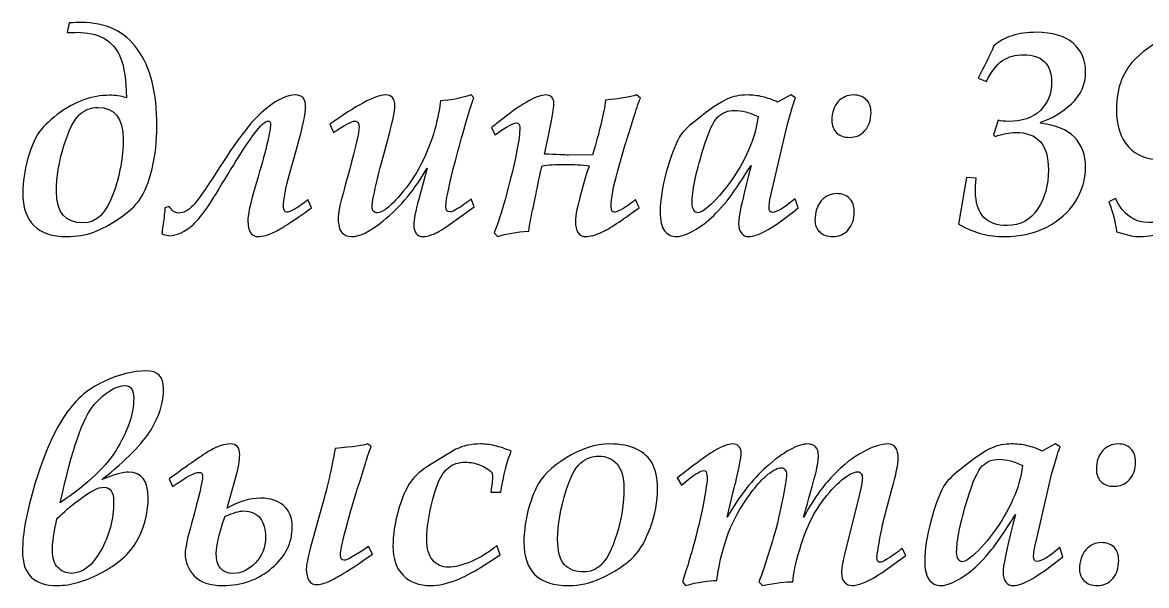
# Model space of a CAD drawing. Header units: millimetres. Extents: x 0 to 148, y -148 to 0.
# Drawn here: x 11.28 to 21.11, y -36.25 to -31.32 of the extents above; entities that cross this region are included whole.
import ezdxf

# ---------------------------------------------------------------- set-up
doc = ezdxf.new("R2010")
doc.units = ezdxf.units.MM
doc.linetypes.add('K5LT32768', pattern=[0])

msp = doc.modelspace()

# ---------------------------------------------------------------- linework, layer by layer
at = {"color": 250, "linetype": 'K5LT32768', "true_color": 0x333333}
for points, knots in [([(11.6835, -31.3227), (11.7305, -31.3202), (11.7648, -31.3189), (11.7864, -31.3189), (12.0057, -31.3189), (12.1712, -31.3972), (12.2838, -31.5542), (12.396, -31.7113), (12.4522, -31.9344), (12.4522, -32.2231), (12.4522, -32.3565), (12.4379, -32.4818), (12.4095, -32.5994), (12.3807, -32.7172), (12.3465, -32.8052), (12.3058, -32.864), (12.2652, -32.9225), (12.205, -32.9788), (12.1255, -33.0329), (12.0454, -33.0871), (11.9705, -33.1274), (11.8998, -33.1536), (11.8291, -33.1803), (11.7504, -33.1934), (11.6644, -33.1934), (11.4075, -33.1934), (11.2788, -33.0643), (11.2788, -32.8056), (11.2788, -32.7146), (11.2932, -32.6185), (11.3215, -32.5174), (11.3503, -32.4161), (11.3808, -32.3404), (11.4138, -32.2904), (11.4473, -32.2405), (11.5027, -32.1854), (11.5806, -32.1257), (11.6589, -32.0656), (11.7356, -32.0225), (11.8105, -31.9962), (11.885, -31.9696), (11.9608, -31.9564), (12.0366, -31.9564), (12.087, -31.9564), (12.136, -31.9636), (12.1847, -31.9776), (12.1839, -31.826), (12.1669, -31.7096), (12.1339, -31.6288), (12.1009, -31.5484), (12.0522, -31.4908), (11.9871, -31.4565), (11.9223, -31.4222), (11.8435, -31.4053), (11.7513, -31.4053), (11.7318, -31.4053), (11.7042, -31.4057), (11.6674, -31.4065), (11.6674, -31.4065), (11.6835, -31.3227), (11.6835, -31.3227)], [0, 0, 0, 0, 0.047619, 0.047619, 0.047619, 0.095238, 0.095238, 0.095238, 0.142857, 0.142857, 0.142857, 0.190476, 0.190476, 0.190476, 0.238095, 0.238095, 0.238095, 0.285714, 0.285714, 0.285714, 0.333333, 0.333333, 0.333333, 0.380952, 0.380952, 0.380952, 0.428571, 0.428571, 0.428571, 0.47619, 0.47619, 0.47619, 0.52381, 0.52381, 0.52381, 0.571429, 0.571429, 0.571429, 0.619048, 0.619048, 0.619048, 0.666667, 0.666667, 0.666667, 0.714286, 0.714286, 0.714286, 0.761905, 0.761905, 0.761905, 0.809524, 0.809524, 0.809524, 0.857143, 0.857143, 0.857143, 0.904762, 0.904762, 0.904762, 1, 1, 1, 1]), ([(19.4634, -33.0854), (19.4634, -33.0854), (19.5345, -32.6752), (19.5345, -32.6752), (19.6188, -32.6828), (19.6188, -32.6828), (19.6145, -32.7341), (19.6128, -32.7705), (19.6128, -32.7921), (19.6128, -32.8966), (19.6365, -32.9737), (19.6839, -33.0228), (19.7318, -33.0723), (19.8004, -33.0969), (19.8901, -33.0969), (20.0044, -33.0969), (20.0933, -33.0486), (20.1564, -32.9525), (20.2194, -32.8564), (20.2508, -32.7417), (20.2508, -32.6084), (20.2508, -32.4966), (20.2262, -32.414), (20.1775, -32.3611), (20.1285, -32.3082), (20.0581, -32.2816), (19.9659, -32.2816), (19.9096, -32.2816), (19.849, -32.2934), (19.7842, -32.3175), (19.7842, -32.3175), (19.7707, -32.304), (19.7707, -32.304), (19.8105, -32.1753), (19.8105, -32.1753), (19.8376, -32.1817), (19.8668, -32.185), (19.8973, -32.185), (20.02, -32.185), (20.1141, -32.1533), (20.1801, -32.0894), (20.2457, -32.0258), (20.2787, -31.9429), (20.2787, -31.84), (20.2787, -31.7634), (20.2575, -31.7041), (20.2152, -31.6627), (20.1729, -31.6216), (20.1136, -31.6009), (20.0374, -31.6009), (19.9621, -31.6009), (19.899, -31.6182), (19.8486, -31.6529), (19.7978, -31.6876), (19.7512, -31.7486), (19.708, -31.8353), (19.708, -31.8353), (19.6361, -31.8057), (19.6361, -31.8057), (19.6831, -31.7164), (19.7292, -31.6224), (19.7741, -31.5242), (19.8186, -31.4844), (19.8719, -31.4548), (19.9341, -31.4349), (19.9959, -31.415), (20.067, -31.4053), (20.1462, -31.4053), (20.2863, -31.4053), (20.3926, -31.437), (20.4658, -31.5001), (20.539, -31.5632), (20.5759, -31.6474), (20.5759, -31.7524), (20.5759, -31.8612), (20.5348, -31.9539), (20.4523, -32.0305), (20.3701, -32.1071), (20.2809, -32.1605), (20.1852, -32.191), (20.1852, -32.191), (20.1826, -32.2019), (20.1826, -32.2019), (20.3139, -32.2163), (20.4125, -32.2566), (20.4777, -32.3239), (20.5433, -32.3908), (20.5759, -32.4793), (20.5759, -32.5893), (20.5759, -32.6935), (20.5462, -32.7921), (20.4874, -32.8856), (20.4282, -32.9792), (20.3448, -33.0537), (20.2372, -33.1096), (20.1297, -33.1655), (20.007, -33.1934), (19.8689, -33.1934), (19.7953, -33.1934), (19.7288, -33.1853), (19.6687, -33.1697), (19.6086, -33.154), (19.5404, -33.1261), (19.4634, -33.0854)], [0, 0, 0, 0, 0.027778, 0.027778, 0.055556, 0.055556, 0.055556, 0.083333, 0.083333, 0.083333, 0.111111, 0.111111, 0.111111, 0.138889, 0.138889, 0.138889, 0.166667, 0.166667, 0.166667, 0.194444, 0.194444, 0.194444, 0.222222, 0.222222, 0.222222, 0.25, 0.25, 0.25, 0.277778, 0.277778, 0.277778, 0.305556, 0.305556, 0.333333, 0.333333, 0.333333, 0.361111, 0.361111, 0.361111, 0.388889, 0.388889, 0.388889, 0.416667, 0.416667, 0.416667, 0.444444, 0.444444, 0.444444, 0.472222, 0.472222, 0.472222, 0.5, 0.5, 0.5, 0.527778, 0.527778, 0.527778, 0.555556, 0.555556, 0.555556, 0.583333, 0.583333, 0.583333, 0.611111, 0.611111, 0.611111, 0.638889, 0.638889, 0.638889, 0.666667, 0.666667, 0.666667, 0.694444, 0.694444, 0.694444, 0.722222, 0.722222, 0.722222, 0.75, 0.75, 0.75, 0.777778, 0.777778, 0.777778, 0.805556, 0.805556, 0.805556, 0.833333, 0.833333, 0.833333, 0.861111, 0.861111, 0.861111, 0.888889, 0.888889, 0.888889, 0.916667, 0.916667, 0.916667, 0.944444, 0.944444, 0.944444, 1, 1, 1, 1]), ([(20.846, -33.1511), (20.8401, -33.0799), (20.818, -32.9927), (20.7791, -32.889), (20.7791, -32.889), (20.8375, -32.8607), (20.8375, -32.8607), (20.9019, -33.0012), (20.9997, -33.0715), (21.1309, -33.0715), (21.2317, -33.0715), (21.3163, -33.0262), (21.3849, -32.936), (21.4717, -32.8213), (21.5433, -32.6138), (21.5991, -32.3146), (21.4793, -32.4517), (21.3557, -32.5203), (21.2283, -32.5203), (21.1135, -32.5203), (21.0208, -32.4826), (20.8803, -32.3311), (20.8452, -32.2223), (20.8452, -32.08), (20.8452, -31.9831), (20.8604, -31.8971), (20.8905, -31.8218), (20.9205, -31.7469), (20.9637, -31.6821), (21.02, -31.6283), (21.0979, -31.5556), (21.1838, -31.4975), (21.2778, -31.4535), (21.3464, -31.4213), (21.4196, -31.4053), (21.4975, -31.4053), (21.6346, -31.4053), (21.7447, -31.4535), (21.8281, -31.5505), (21.9111, -31.647), (21.9526, -31.79), (21.9526, -31.9793), (21.9526, -32.1986), (21.9073, -32.4039), (21.8167, -32.5957), (21.7266, -32.7874), (21.6105, -32.9351), (21.4687, -33.0385), (21.3269, -33.1418), (21.1893, -33.1934), (21.0556, -33.1934), (21.0242, -33.1934), (20.9967, -33.1909), (20.9739, -33.1858), (20.9739, -33.1858), (20.846, -33.1511), (20.846, -33.1511)], [0, 0, 0, 0, 0.05, 0.05, 0.05, 0.1, 0.1, 0.1, 0.15, 0.15, 0.15, 0.2, 0.2, 0.2, 0.25, 0.25, 0.25, 0.3, 0.3, 0.3, 0.35, 0.35, 0.4, 0.4, 0.4, 0.45, 0.45, 0.45, 0.5, 0.5, 0.5, 0.55, 0.55, 0.55, 0.6, 0.6, 0.6, 0.65, 0.65, 0.65, 0.7, 0.7, 0.7, 0.75, 0.75, 0.75, 0.8, 0.8, 0.8, 0.85, 0.85, 0.85, 0.9, 0.9, 0.9, 1, 1, 1, 1]), ([(12.4959, -33.1697), (12.4976, -33.1498), (12.5005, -33.1261), (12.5048, -33.099), (12.5119, -33.0512), (12.5179, -32.9991), (12.5217, -32.9428), (12.5217, -32.9428), (12.5602, -32.9293), (12.5602, -32.9293), (12.5844, -32.9682), (12.6102, -32.9876), (12.6385, -32.9876), (12.6838, -32.9876), (12.7275, -32.9652), (12.7689, -32.9208), (12.8109, -32.8759), (12.8892, -32.7633), (13.0039, -32.5825), (13.1647, -32.329), (13.2972, -32.1609), (13.401, -32.0783), (13.5047, -31.9954), (13.5919, -31.9539), (13.6621, -31.9539), (13.7227, -31.9539), (13.7532, -31.9865), (13.7532, -32.0521), (13.7532, -32.1131), (13.7274, -32.2354), (13.6761, -32.4191), (13.6761, -32.4191), (13.6114, -32.6465), (13.6114, -32.6465), (13.5771, -32.7688), (13.5601, -32.864), (13.5601, -32.933), (13.5601, -32.9644), (13.5694, -32.98), (13.5885, -32.98), (13.6075, -32.98), (13.6393, -32.9656), (13.6837, -32.9373), (13.7286, -32.9085), (13.7583, -32.8856), (13.7731, -32.8683), (13.7731, -32.8683), (13.804, -32.9415), (13.804, -32.9415), (13.6486, -33.055), (13.5415, -33.1252), (13.4835, -33.1523), (13.4251, -33.1799), (13.3768, -33.1934), (13.3387, -33.1934), (13.2786, -33.1934), (13.2481, -33.1485), (13.2481, -33.0592), (13.2481, -33.0055), (13.2646, -32.9212), (13.2981, -32.8073), (13.2981, -32.8073), (13.3379, -32.6693), (13.3379, -32.6693), (13.4098, -32.42), (13.4458, -32.2676), (13.4458, -32.2121), (13.4458, -32.1922), (13.4391, -32.1825), (13.4251, -32.1825), (13.401, -32.1825), (13.3612, -32.2185), (13.3062, -32.29), (13.2507, -32.3615), (13.1452, -32.5267), (12.9899, -32.7853), (12.8836, -32.9627), (12.7977, -33.074), (12.7325, -33.1185), (12.6673, -33.1633), (12.611, -33.1858), (12.564, -33.1858), (12.5518, -33.1858), (12.5289, -33.1803), (12.4959, -33.1697)], [0, 0, 0, 0, 0.034483, 0.034483, 0.034483, 0.068966, 0.068966, 0.068966, 0.103448, 0.103448, 0.103448, 0.137931, 0.137931, 0.137931, 0.172414, 0.172414, 0.172414, 0.206897, 0.206897, 0.206897, 0.241379, 0.241379, 0.241379, 0.275862, 0.275862, 0.275862, 0.310345, 0.310345, 0.310345, 0.344828, 0.344828, 0.344828, 0.37931, 0.37931, 0.37931, 0.413793, 0.413793, 0.413793, 0.448276, 0.448276, 0.448276, 0.482759, 0.482759, 0.482759, 0.517241, 0.517241, 0.517241, 0.551724, 0.551724, 0.551724, 0.586207, 0.586207, 0.586207, 0.62069, 0.62069, 0.62069, 0.655172, 0.655172, 0.655172, 0.689655, 0.689655, 0.689655, 0.724138, 0.724138, 0.724138, 0.758621, 0.758621, 0.758621, 0.793103, 0.793103, 0.793103, 0.827586, 0.827586, 0.827586, 0.862069, 0.862069, 0.862069, 0.896552, 0.896552, 0.896552, 0.931034, 0.931034, 0.931034, 1, 1, 1, 1]), ([(13.9957, -32.2811), (13.9957, -32.2811), (13.9661, -32.2104), (13.9661, -32.2104), (14.0775, -32.1296), (14.1752, -32.0665), (14.2586, -32.0216), (14.342, -31.9763), (14.4055, -31.9539), (14.4495, -31.9539), (14.4775, -31.9539), (14.4987, -31.9615), (14.5126, -31.9763), (14.5266, -31.9912), (14.5338, -32.0165), (14.5338, -32.0521), (14.5338, -32.0948), (14.5189, -32.1706), (14.4889, -32.279), (14.4889, -32.279), (14.4157, -32.5495), (14.4157, -32.5495), (14.3881, -32.6511), (14.3653, -32.7485), (14.3471, -32.8412), (14.3391, -32.8818), (14.3348, -32.9114), (14.3348, -32.9305), (14.3348, -32.9487), (14.3386, -32.9623), (14.3467, -32.9716), (14.3547, -32.9804), (14.3653, -32.9851), (14.3784, -32.9851), (14.3958, -32.9851), (14.4182, -32.9762), (14.4457, -32.9589), (14.4889, -32.9309), (14.544, -32.8759), (14.6104, -32.7938), (14.6769, -32.7112), (14.7345, -32.6198), (14.7831, -32.5186), (14.8314, -32.4175), (14.8674, -32.3197), (14.8906, -32.2261), (14.9139, -32.1321), (14.9275, -32.0585), (14.9317, -32.0047), (15.0156, -32.0013), (15.1057, -31.9844), (15.2022, -31.9539), (15.2022, -31.9539), (15.2234, -31.9789), (15.2234, -31.9789), (15.181, -32.1071), (15.1328, -32.2718), (15.0778, -32.4733), (15.0126, -32.7167), (14.98, -32.8704), (14.98, -32.9339), (14.98, -32.9631), (14.9922, -32.9775), (15.0172, -32.9775), (15.027, -32.9775), (15.0426, -32.9716), (15.0642, -32.9597), (15.1146, -32.9305), (15.1608, -32.8988), (15.2018, -32.8636), (15.2018, -32.8636), (15.2268, -32.9343), (15.2268, -32.9343), (15.0012, -33.0973), (15.0012, -33.0973), (14.9389, -33.1384), (14.8923, -33.1642), (14.8606, -33.176), (14.8284, -33.1875), (14.8017, -33.1934), (14.7793, -33.1934), (14.7543, -33.1934), (14.7349, -33.1845), (14.7061, -33.149), (14.6989, -33.1231), (14.6989, -33.0893), (14.6989, -33.0478), (14.7133, -32.9732), (14.7421, -32.8649), (14.7421, -32.8649), (14.8153, -32.5936), (14.8153, -32.5936), (14.7141, -32.7751), (14.5854, -32.9297), (14.4297, -33.0571), (14.3179, -33.1481), (14.226, -33.1934), (14.1545, -33.1934), (14.1181, -33.1934), (14.0897, -33.1811), (14.0689, -33.157), (14.0482, -33.1324), (14.038, -33.0935), (14.038, -33.0397), (14.038, -33.0109), (14.041, -32.9826), (14.0465, -32.9542), (14.0533, -32.917), (14.0711, -32.8471), (14.0998, -32.7438), (14.0998, -32.7438), (14.1358, -32.6113), (14.1358, -32.6113), (14.1922, -32.4089), (14.2201, -32.2828), (14.2201, -32.2333), (14.2201, -32.2168), (14.2167, -32.2041), (14.2104, -32.1956), (14.2036, -32.1867), (14.1951, -32.1825), (14.1841, -32.1825), (14.1595, -32.1825), (14.0965, -32.2155), (13.9957, -32.2811)], [0, 0, 0, 0, 0.023256, 0.023256, 0.023256, 0.046512, 0.046512, 0.046512, 0.069767, 0.069767, 0.069767, 0.093023, 0.093023, 0.093023, 0.116279, 0.116279, 0.116279, 0.139535, 0.139535, 0.139535, 0.162791, 0.162791, 0.162791, 0.186047, 0.186047, 0.186047, 0.209302, 0.209302, 0.209302, 0.232558, 0.232558, 0.232558, 0.255814, 0.255814, 0.255814, 0.27907, 0.27907, 0.27907, 0.302326, 0.302326, 0.302326, 0.325581, 0.325581, 0.325581, 0.348837, 0.348837, 0.348837, 0.372093, 0.372093, 0.372093, 0.395349, 0.395349, 0.395349, 0.418605, 0.418605, 0.418605, 0.44186, 0.44186, 0.44186, 0.465116, 0.465116, 0.465116, 0.488372, 0.488372, 0.488372, 0.511628, 0.511628, 0.511628, 0.534884, 0.534884, 0.534884, 0.55814, 0.55814, 0.581395, 0.581395, 0.581395, 0.604651, 0.604651, 0.604651, 0.627907, 0.627907, 0.627907, 0.651163, 0.651163, 0.674419, 0.674419, 0.674419, 0.697674, 0.697674, 0.697674, 0.72093, 0.72093, 0.72093, 0.744186, 0.744186, 0.744186, 0.767442, 0.767442, 0.767442, 0.790698, 0.790698, 0.790698, 0.813953, 0.813953, 0.813953, 0.837209, 0.837209, 0.837209, 0.860465, 0.860465, 0.860465, 0.883721, 0.883721, 0.883721, 0.906977, 0.906977, 0.906977, 0.930233, 0.930233, 0.930233, 0.953488, 0.953488, 0.953488, 1, 1, 1, 1]), ([(16.2322, -32.5745), (16.1742, -32.5656), (16.1014, -32.5609), (16.0137, -32.5609), (15.9409, -32.5609), (15.8766, -32.5656), (15.8211, -32.5745), (15.8071, -32.6291), (15.794, -32.6888), (15.7818, -32.754), (15.7729, -32.8035), (15.7581, -32.8733), (15.7377, -32.9631), (15.7237, -33.0266), (15.7128, -33.0875), (15.7047, -33.1451), (15.5989, -33.1523), (15.5083, -33.1684), (15.4329, -33.1934), (15.4329, -33.1934), (15.402, -33.1612), (15.402, -33.1612), (15.4376, -33.0728), (15.4693, -32.975), (15.4977, -32.8675), (15.4977, -32.8675), (15.5286, -32.7544), (15.5286, -32.7544), (15.5938, -32.508), (15.6264, -32.3349), (15.6264, -32.235), (15.6264, -32.21), (15.6171, -32.1977), (15.598, -32.1977), (15.5832, -32.1977), (15.5544, -32.2104), (15.5116, -32.2354), (15.4685, -32.2608), (15.435, -32.2837), (15.4113, -32.3044), (15.4113, -32.3044), (15.3792, -32.2371), (15.3792, -32.2371), (15.3868, -32.2324), (15.4198, -32.207), (15.4782, -32.1613), (15.6564, -32.0229), (15.7813, -31.9539), (15.8524, -31.9539), (15.9003, -31.9539), (15.924, -31.978), (15.924, -32.0258), (15.924, -32.0699), (15.9037, -32.1875), (15.863, -32.3789), (15.863, -32.3789), (15.8423, -32.4708), (15.8423, -32.4708), (15.9464, -32.4767), (16.0167, -32.4797), (16.0531, -32.4797), (16.0531, -32.4797), (16.2627, -32.4771), (16.2627, -32.4771), (16.3245, -32.2727), (16.3626, -32.1131), (16.3765, -31.9988), (16.4968, -31.9886), (16.5873, -31.9738), (16.6487, -31.9539), (16.6487, -31.9539), (16.6813, -31.9823), (16.6813, -31.9823), (16.6631, -32.0263), (16.6432, -32.0847), (16.6216, -32.1575), (16.6216, -32.1575), (16.5831, -32.2816), (16.5831, -32.2816), (16.5675, -32.3269), (16.5564, -32.362), (16.5496, -32.387), (16.5496, -32.387), (16.4815, -32.6253), (16.4815, -32.6253), (16.4443, -32.7557), (16.4256, -32.8585), (16.4256, -32.933), (16.4256, -32.9644), (16.4345, -32.98), (16.4527, -32.98), (16.4718, -32.98), (16.5039, -32.9656), (16.5488, -32.9369), (16.5937, -32.9085), (16.6237, -32.8856), (16.6386, -32.8683), (16.6386, -32.8683), (16.6695, -32.9423), (16.6695, -32.9423), (16.5141, -33.0554), (16.407, -33.1252), (16.349, -33.1528), (16.2906, -33.1799), (16.2423, -33.1934), (16.2042, -33.1934), (16.1441, -33.1934), (16.1136, -33.149), (16.1136, -33.0596), (16.1136, -33.0063), (16.1301, -32.9225), (16.1632, -32.8086), (16.1632, -32.8086), (16.2025, -32.671), (16.2025, -32.671), (16.2148, -32.6299), (16.225, -32.5978), (16.2322, -32.5745)], [0, 0, 0, 0, 0.025, 0.025, 0.025, 0.05, 0.05, 0.05, 0.075, 0.075, 0.075, 0.1, 0.1, 0.1, 0.125, 0.125, 0.125, 0.15, 0.15, 0.15, 0.175, 0.175, 0.175, 0.2, 0.2, 0.2, 0.225, 0.225, 0.225, 0.25, 0.25, 0.25, 0.275, 0.275, 0.275, 0.3, 0.3, 0.3, 0.325, 0.325, 0.325, 0.35, 0.35, 0.35, 0.375, 0.375, 0.375, 0.4, 0.4, 0.4, 0.425, 0.425, 0.425, 0.45, 0.45, 0.45, 0.475, 0.475, 0.475, 0.5, 0.5, 0.5, 0.525, 0.525, 0.525, 0.55, 0.55, 0.55, 0.575, 0.575, 0.575, 0.6, 0.6, 0.6, 0.625, 0.625, 0.625, 0.65, 0.65, 0.65, 0.675, 0.675, 0.675, 0.7, 0.7, 0.7, 0.725, 0.725, 0.725, 0.75, 0.75, 0.75, 0.775, 0.775, 0.775, 0.8, 0.8, 0.8, 0.825, 0.825, 0.825, 0.85, 0.85, 0.85, 0.875, 0.875, 0.875, 0.9, 0.9, 0.9, 0.925, 0.925, 0.925, 0.95, 0.95, 0.95, 1, 1, 1, 1]), ([(18.0364, -32.8615), (18.0364, -32.8615), (18.0626, -32.9419), (18.0626, -32.9419), (17.8564, -33.1096), (17.7121, -33.1934), (17.6292, -33.1934), (17.6016, -33.1934), (17.5817, -33.1845), (17.5682, -33.1676), (17.5491, -33.1435), (17.5398, -33.1134), (17.5398, -33.0778), (17.5398, -33.0283), (17.5686, -32.8886), (17.6266, -32.6587), (17.6266, -32.6587), (17.649, -32.5707), (17.649, -32.5707), (17.5483, -32.7295), (17.4784, -32.8323), (17.4395, -32.8793), (17.3751, -32.9589), (17.3142, -33.022), (17.2566, -33.0681), (17.199, -33.1142), (17.1419, -33.149), (17.0851, -33.1723), (17.0513, -33.1862), (17.0221, -33.1934), (16.9984, -33.1934), (16.9535, -33.1934), (16.9183, -33.1765), (16.893, -33.1426), (16.8672, -33.1087), (16.8544, -33.052), (16.8544, -32.9724), (16.8544, -32.8776), (16.8722, -32.7633), (16.9082, -32.6299), (16.9442, -32.497), (16.9827, -32.3937), (17.0229, -32.3213), (17.0445, -32.2832), (17.0898, -32.2367), (17.1592, -32.1821), (17.2913, -32.0779), (17.3844, -32.014), (17.4387, -31.9899), (17.4928, -31.9657), (17.5516, -31.9539), (17.6152, -31.9539), (17.6609, -31.9539), (17.7058, -31.9589), (17.7506, -31.9696), (17.7951, -31.9797), (17.8387, -31.9954), (17.8819, -32.0161), (17.8819, -32.0161), (17.997, -31.9539), (17.997, -31.9539), (18.0381, -31.9789), (18.0381, -31.9789), (18.0313, -31.9945), (18.0228, -32.0199), (18.0123, -32.0555), (18.0123, -32.0555), (17.9649, -32.2219), (17.9649, -32.2219), (17.8255, -32.8187), (17.8255, -32.8187), (17.8133, -32.8708), (17.8069, -32.911), (17.8069, -32.939), (17.8069, -32.9682), (17.8171, -32.9826), (17.837, -32.9826), (17.8725, -32.9826), (17.939, -32.9423), (18.0364, -32.8615)], [0, 0, 0, 0, 0.035714, 0.035714, 0.035714, 0.071429, 0.071429, 0.071429, 0.107143, 0.107143, 0.107143, 0.142857, 0.142857, 0.142857, 0.178571, 0.178571, 0.178571, 0.214286, 0.214286, 0.214286, 0.25, 0.25, 0.25, 0.285714, 0.285714, 0.285714, 0.321429, 0.321429, 0.321429, 0.357143, 0.357143, 0.357143, 0.392857, 0.392857, 0.392857, 0.428571, 0.428571, 0.428571, 0.464286, 0.464286, 0.464286, 0.5, 0.5, 0.5, 0.535714, 0.535714, 0.535714, 0.571429, 0.571429, 0.571429, 0.607143, 0.607143, 0.607143, 0.642857, 0.642857, 0.642857, 0.678571, 0.678571, 0.678571, 0.714286, 0.714286, 0.75, 0.75, 0.75, 0.785714, 0.785714, 0.785714, 0.821429, 0.821429, 0.857143, 0.857143, 0.857143, 0.892857, 0.892857, 0.892857, 0.928571, 0.928571, 0.928571, 1, 1, 1, 1]), ([(18.356, -32.1736), (18.356, -32.108), (18.3738, -32.0551), (18.4098, -32.0149), (18.4457, -31.9742), (18.4914, -31.9539), (18.5465, -31.9539), (18.5935, -31.9539), (18.6307, -31.9679), (18.6578, -31.9954), (18.6853, -32.0233), (18.6989, -32.0606), (18.6989, -32.1076), (18.6989, -32.174), (18.6811, -32.2265), (18.6456, -32.2659), (18.61, -32.3053), (18.5651, -32.3247), (18.5109, -32.3247), (18.4627, -32.3247), (18.425, -32.3116), (18.3975, -32.2849), (18.3699, -32.2587), (18.356, -32.2214), (18.356, -32.1736)], [0, 0, 0, 0, 0.111111, 0.111111, 0.111111, 0.222222, 0.222222, 0.222222, 0.333333, 0.333333, 0.333333, 0.444444, 0.444444, 0.444444, 0.555556, 0.555556, 0.555556, 0.666667, 0.666667, 0.666667, 0.777778, 0.777778, 0.777778, 1, 1, 1, 1]), ([(11.9358, -32.0631), (11.8765, -32.0631), (11.8228, -32.0839), (11.7754, -32.1257), (11.7275, -32.1677), (11.6823, -32.2583), (11.595, -32.5376), (11.5734, -32.6714), (11.5734, -32.7989), (11.5734, -32.9822), (11.6513, -33.074), (11.8067, -33.074), (11.921, -33.074), (12.0082, -32.9911), (12.0679, -32.8255), (12.1276, -32.6596), (12.1576, -32.4979), (12.1576, -32.3408), (12.1576, -32.1558), (12.0835, -32.0631), (11.9358, -32.0631)], [0, 0, 0, 0, 0.125, 0.125, 0.125, 0.25, 0.25, 0.375, 0.375, 0.375, 0.5, 0.5, 0.5, 0.625, 0.625, 0.625, 0.75, 0.75, 0.75, 1, 1, 1, 1]), ([(17.7112, -32.1431), (17.674, -32.1249), (17.6385, -32.1113), (17.6041, -32.102), (17.5699, -32.0932), (17.5364, -32.0885), (17.5042, -32.0885), (17.4475, -32.0885), (17.3988, -32.1076), (17.3586, -32.1461), (17.3188, -32.1846), (17.2752, -32.2816), (17.2278, -32.4369), (17.1652, -32.6426), (17.1339, -32.7967), (17.1339, -32.8984), (17.1339, -32.9271), (17.1389, -32.9491), (17.1487, -32.9635), (17.1588, -32.9779), (17.1702, -32.9851), (17.1834, -32.9851), (17.1957, -32.9851), (17.2126, -32.9779), (17.2342, -32.9639), (17.2896, -32.9267), (17.3539, -32.8615), (17.4276, -32.7675), (17.5009, -32.6735), (17.5618, -32.5762), (17.6097, -32.475), (17.6575, -32.3734), (17.688, -32.2837), (17.7003, -32.2049), (17.7003, -32.2049), (17.7112, -32.1431), (17.7112, -32.1431)], [0, 0, 0, 0, 0.076923, 0.076923, 0.076923, 0.153846, 0.153846, 0.153846, 0.230769, 0.230769, 0.230769, 0.307692, 0.307692, 0.307692, 0.384615, 0.384615, 0.384615, 0.461538, 0.461538, 0.461538, 0.538462, 0.538462, 0.538462, 0.615385, 0.615385, 0.615385, 0.692308, 0.692308, 0.692308, 0.769231, 0.769231, 0.769231, 0.846154, 0.846154, 0.846154, 1, 1, 1, 1]), ([(18.2086, -33.0524), (18.2086, -32.9809), (18.2269, -32.9237), (18.2632, -32.881), (18.2992, -32.8387), (18.3445, -32.8175), (18.3979, -32.8175), (18.4457, -32.8175), (18.4834, -32.8315), (18.5105, -32.8589), (18.538, -32.8865), (18.5515, -32.925), (18.5515, -32.9746), (18.5515, -33.0406), (18.5342, -33.0935), (18.4995, -33.1333), (18.4648, -33.1735), (18.4199, -33.1934), (18.3645, -33.1934), (18.3157, -33.1934), (18.2776, -33.1799), (18.2502, -33.1528), (18.2226, -33.1252), (18.2086, -33.0918), (18.2086, -33.0524)], [0, 0, 0, 0, 0.111111, 0.111111, 0.111111, 0.222222, 0.222222, 0.222222, 0.333333, 0.333333, 0.333333, 0.444444, 0.444444, 0.444444, 0.555556, 0.555556, 0.555556, 0.666667, 0.666667, 0.666667, 0.777778, 0.777778, 0.777778, 1, 1, 1, 1]), ([(11.9713, -35.3194), (12.0814, -35.2766), (12.1593, -35.255), (12.2046, -35.255), (12.3189, -35.255), (12.3761, -35.3304), (12.3761, -35.4807), (12.3761, -35.5988), (12.3477, -35.7161), (12.2905, -35.8329), (12.2334, -35.9493), (12.1305, -36.0475), (11.982, -36.128), (11.8333, -36.208), (11.7, -36.2482), (11.5815, -36.2482), (11.3779, -36.2482), (11.2762, -36.1491), (11.2762, -35.9506), (11.2762, -35.7952), (11.3127, -35.5975), (11.3851, -35.3575), (11.4574, -35.117), (11.5404, -34.9244), (11.6344, -34.7784), (11.7284, -34.6323), (11.8448, -34.5278), (11.9836, -34.4642), (12.1221, -34.4003), (12.2466, -34.3686), (12.3566, -34.3686), (12.4594, -34.3686), (12.5107, -34.4211), (12.5107, -34.5261), (12.5107, -34.6425), (12.4738, -34.7618), (12.4006, -34.8838), (12.3274, -35.0057), (12.1843, -35.1509), (11.9713, -35.3194)], [0, 0, 0, 0, 0.071429, 0.071429, 0.071429, 0.142857, 0.142857, 0.142857, 0.214286, 0.214286, 0.214286, 0.285714, 0.285714, 0.285714, 0.357143, 0.357143, 0.357143, 0.428571, 0.428571, 0.428571, 0.5, 0.5, 0.5, 0.571429, 0.571429, 0.571429, 0.642857, 0.642857, 0.642857, 0.714286, 0.714286, 0.714286, 0.785714, 0.785714, 0.785714, 0.857143, 0.857143, 0.857143, 1, 1, 1, 1]), ([(11.6061, -35.5243), (11.8507, -35.3579), (12.0192, -35.1962), (12.1111, -35.0383), (12.2029, -34.8804), (12.2491, -34.7373), (12.2491, -34.6086), (12.2491, -34.535), (12.225, -34.4981), (12.1762, -34.4981), (12.0928, -34.4981), (12.0023, -34.5532), (11.9045, -34.6637), (11.8067, -34.7737), (11.7072, -35.0608), (11.6061, -35.5243)], [0, 0, 0, 0, 0.166667, 0.166667, 0.166667, 0.333333, 0.333333, 0.333333, 0.5, 0.5, 0.5, 0.666667, 0.666667, 0.666667, 1, 1, 1, 1]), ([(13.0678, -35.5704), (13.1635, -35.5124), (13.2616, -35.4836), (13.362, -35.4836), (13.4445, -35.4836), (13.5106, -35.5057), (13.561, -35.5493), (13.6113, -35.5933), (13.6363, -35.656), (13.6363, -35.7376), (13.6363, -35.8731), (13.5771, -35.9921), (13.4585, -36.0945), (13.34, -36.197), (13.1961, -36.2482), (13.0276, -36.2482), (12.9154, -36.2482), (12.8324, -36.2198), (12.7791, -36.1631), (12.7257, -36.1068), (12.6991, -36.0424), (12.6991, -35.9705), (12.6991, -35.9227), (12.7177, -35.8337), (12.7549, -35.7038), (12.8188, -35.4781), (12.8511, -35.3401), (12.8511, -35.2898), (12.8511, -35.2682), (12.8413, -35.2576), (12.8223, -35.2576), (12.7825, -35.2576), (12.7045, -35.2991), (12.5894, -35.3821), (12.5894, -35.3821), (12.5593, -35.3152), (12.5593, -35.3152), (12.7338, -35.1869), (12.854, -35.1035), (12.9201, -35.0654), (12.9865, -35.0277), (13.0441, -35.0087), (13.0932, -35.0087), (13.1487, -35.0087), (13.1766, -35.04), (13.1766, -35.1031), (13.1766, -35.1514), (13.1643, -35.2195), (13.1393, -35.3084), (13.1393, -35.3084), (13.0678, -35.5704), (13.0678, -35.5704)], [0, 0, 0, 0, 0.055556, 0.055556, 0.055556, 0.111111, 0.111111, 0.111111, 0.166667, 0.166667, 0.166667, 0.222222, 0.222222, 0.222222, 0.277778, 0.277778, 0.277778, 0.333333, 0.333333, 0.333333, 0.388889, 0.388889, 0.388889, 0.444444, 0.444444, 0.444444, 0.5, 0.5, 0.5, 0.555556, 0.555556, 0.555556, 0.611111, 0.611111, 0.611111, 0.666667, 0.666667, 0.666667, 0.722222, 0.722222, 0.722222, 0.777778, 0.777778, 0.777778, 0.833333, 0.833333, 0.833333, 0.888889, 0.888889, 0.888889, 1, 1, 1, 1]), ([(14.3039, -35.9078), (14.3039, -35.9078), (14.3373, -35.9734), (14.3373, -35.9734), (14.248, -36.0356), (14.248, -36.0356), (14.0503, -36.1724), (13.92, -36.2405), (13.856, -36.2405), (13.7913, -36.2405), (13.7591, -36.1952), (13.7591, -36.1042), (13.7591, -36.0628), (13.7752, -35.9853), (13.8073, -35.8723), (13.8073, -35.8723), (13.8891, -35.5768), (13.8891, -35.5768), (13.9509, -35.3545), (13.9915, -35.178), (14.0106, -35.0485), (14.1702, -35.0345), (14.265, -35.0209), (14.2946, -35.0087), (14.2946, -35.0087), (14.3272, -35.0324), (14.3272, -35.0324), (14.309, -35.076), (14.2891, -35.1344), (14.2675, -35.2068), (14.2675, -35.2068), (14.229, -35.3308), (14.229, -35.3308), (14.2133, -35.3761), (14.2023, -35.4113), (14.1955, -35.4362), (14.1955, -35.4362), (14.1498, -35.5924), (14.1498, -35.5924), (14.0884, -35.8037), (14.058, -35.9341), (14.058, -35.984), (14.058, -36.0128), (14.0685, -36.0272), (14.0901, -36.0272), (14.1142, -36.0272), (14.1854, -35.9874), (14.3039, -35.9078)], [0, 0, 0, 0, 0.058824, 0.058824, 0.117647, 0.117647, 0.117647, 0.176471, 0.176471, 0.176471, 0.235294, 0.235294, 0.235294, 0.294118, 0.294118, 0.294118, 0.352941, 0.352941, 0.352941, 0.411765, 0.411765, 0.411765, 0.470588, 0.470588, 0.470588, 0.529412, 0.529412, 0.529412, 0.588235, 0.588235, 0.588235, 0.647059, 0.647059, 0.647059, 0.705882, 0.705882, 0.705882, 0.764706, 0.764706, 0.764706, 0.823529, 0.823529, 0.823529, 0.882353, 0.882353, 0.882353, 1, 1, 1, 1]), ([(15.4266, -35.8985), (15.4266, -35.8985), (15.4549, -35.9789), (15.4549, -35.9789), (15.2877, -36.0916), (15.162, -36.1643), (15.0777, -36.1978), (14.9931, -36.2312), (14.9169, -36.2482), (14.8483, -36.2482), (14.7445, -36.2482), (14.6637, -36.2181), (14.6053, -36.1585), (14.5464, -36.0983), (14.5173, -36.0137), (14.5173, -35.9044), (14.5173, -35.8062), (14.5329, -35.7021), (14.5638, -35.5928), (14.5947, -35.4841), (14.6298, -35.4011), (14.6688, -35.3448), (14.7082, -35.2885), (14.7683, -35.2356), (14.85, -35.186), (14.85, -35.186), (15.0676, -35.0557), (15.0676, -35.0557), (15.1327, -35.0243), (15.2043, -35.0087), (15.2818, -35.0087), (15.3203, -35.0087), (15.3622, -35.0137), (15.4071, -35.0243), (15.4519, -35.0345), (15.5002, -35.0506), (15.551, -35.0722), (15.5163, -35.1585), (15.4858, -35.2779), (15.4596, -35.4303), (15.4596, -35.4303), (15.3741, -35.4303), (15.3741, -35.4303), (15.3834, -35.3677), (15.388, -35.324), (15.388, -35.2999), (15.388, -35.2999), (15.3855, -35.2606), (15.3855, -35.2606), (15.3508, -35.2297), (15.3139, -35.2068), (15.275, -35.1916), (15.2365, -35.1763), (15.1954, -35.1687), (15.1527, -35.1687), (15.0892, -35.1687), (15.0388, -35.1848), (15.0015, -35.2169), (14.9503, -35.2622), (14.9105, -35.3338), (14.8825, -35.4316), (14.8356, -35.5958), (14.8119, -35.7347), (14.8119, -35.8477), (14.8119, -35.9239), (14.8297, -35.9828), (14.8648, -36.0251), (14.8999, -36.067), (14.9457, -36.0881), (15.0028, -36.0881), (15.0583, -36.0881), (15.1251, -36.0712), (15.2039, -36.0374), (15.283, -36.0035), (15.3571, -35.9569), (15.4266, -35.8985)], [0, 0, 0, 0, 0.038462, 0.038462, 0.038462, 0.076923, 0.076923, 0.076923, 0.115385, 0.115385, 0.115385, 0.153846, 0.153846, 0.153846, 0.192308, 0.192308, 0.192308, 0.230769, 0.230769, 0.230769, 0.269231, 0.269231, 0.269231, 0.307692, 0.307692, 0.307692, 0.346154, 0.346154, 0.346154, 0.384615, 0.384615, 0.384615, 0.423077, 0.423077, 0.423077, 0.461538, 0.461538, 0.461538, 0.5, 0.5, 0.5, 0.538462, 0.538462, 0.538462, 0.576923, 0.576923, 0.576923, 0.615385, 0.615385, 0.615385, 0.653846, 0.653846, 0.653846, 0.692308, 0.692308, 0.692308, 0.730769, 0.730769, 0.730769, 0.769231, 0.769231, 0.769231, 0.807692, 0.807692, 0.807692, 0.846154, 0.846154, 0.846154, 0.884615, 0.884615, 0.884615, 0.923077, 0.923077, 0.923077, 1, 1, 1, 1]), ([(15.6628, -35.8685), (15.6628, -35.7029), (15.6996, -35.5429), (15.7728, -35.3884), (15.816, -35.2974), (15.9024, -35.2114), (16.0323, -35.1302), (16.1623, -35.0493), (16.2889, -35.0087), (16.4129, -35.0087), (16.5069, -35.0087), (16.5852, -35.0239), (16.7105, -35.084), (16.7571, -35.1268), (16.7867, -35.1818), (16.8163, -35.2369), (16.8312, -35.3092), (16.8312, -35.3994), (16.8312, -35.5129), (16.8104, -35.6263), (16.7685, -35.7402), (16.7271, -35.8537), (16.6788, -35.9383), (16.6246, -35.9938), (16.5535, -36.0649), (16.4557, -36.1297), (16.3312, -36.1872), (16.2436, -36.2279), (16.1517, -36.2482), (16.0552, -36.2482), (15.9214, -36.2482), (15.8228, -36.2164), (15.7589, -36.1534), (15.6949, -36.0899), (15.6628, -35.995), (15.6628, -35.8685)], [0, 0, 0, 0, 0.076923, 0.076923, 0.076923, 0.153846, 0.153846, 0.153846, 0.230769, 0.230769, 0.230769, 0.307692, 0.307692, 0.384615, 0.384615, 0.384615, 0.461538, 0.461538, 0.461538, 0.538462, 0.538462, 0.538462, 0.615385, 0.615385, 0.615385, 0.692308, 0.692308, 0.692308, 0.769231, 0.769231, 0.769231, 0.846154, 0.846154, 0.846154, 1, 1, 1, 1]), ([(17.0746, -36.2482), (17.0746, -36.2482), (17.0496, -36.2147), (17.0496, -36.2147), (17.0801, -36.119), (17.0801, -36.119), (17.0987, -36.064), (17.122, -35.9832), (17.1508, -35.8778), (17.1901, -35.7313), (17.2219, -35.5916), (17.246, -35.4587), (17.2591, -35.3842), (17.2659, -35.3351), (17.2659, -35.3109), (17.2659, -35.2859), (17.2626, -35.2669), (17.2558, -35.2538), (17.2511, -35.2462), (17.2439, -35.2423), (17.235, -35.2423), (17.2033, -35.2423), (17.1389, -35.2847), (17.0411, -35.3689), (17.0411, -35.3689), (17.0043, -35.3059), (17.0043, -35.3059), (17.1457, -35.1971), (17.235, -35.1302), (17.2731, -35.1043), (17.3307, -35.0654), (17.379, -35.0387), (17.4187, -35.0248), (17.4471, -35.0142), (17.47, -35.0087), (17.4873, -35.0087), (17.5098, -35.0087), (17.5279, -35.0159), (17.5419, -35.0299), (17.5559, -35.0438), (17.5631, -35.0624), (17.5631, -35.0853), (17.5631, -35.1086), (17.558, -35.1437), (17.5483, -35.1907), (17.5225, -35.3131), (17.5038, -35.3926), (17.492, -35.429), (17.492, -35.429), (17.4412, -35.6496), (17.4412, -35.6496), (17.5487, -35.4633), (17.6617, -35.3173), (17.7811, -35.2123), (17.9348, -35.0764), (18.0571, -35.0087), (18.1482, -35.0087), (18.1756, -35.0087), (18.1972, -35.0176), (18.2137, -35.0349), (18.2302, -35.0527), (18.2387, -35.0777), (18.2387, -35.1103), (18.2387, -35.1433), (18.2307, -35.1949), (18.215, -35.2652), (18.1706, -35.4265), (18.1354, -35.5543), (18.1096, -35.6496), (18.1892, -35.5014), (18.2743, -35.3804), (18.3653, -35.2864), (18.4563, -35.1924), (18.5452, -35.1226), (18.6324, -35.0768), (18.7201, -35.0315), (18.7908, -35.0087), (18.8454, -35.0087), (18.8746, -35.0087), (18.897, -35.0188), (18.9131, -35.0392), (18.9292, -35.0599), (18.9372, -35.0925), (18.9372, -35.1374), (18.9372, -35.1805), (18.9178, -35.2737), (18.8788, -35.4163), (18.8788, -35.4163), (18.828, -35.6039), (18.828, -35.6039), (18.8106, -35.6648), (18.7908, -35.7563), (18.7687, -35.8778), (18.7564, -35.9464), (18.7501, -35.987), (18.7501, -36.0005), (18.7501, -36.0302), (18.7594, -36.045), (18.7785, -36.045), (18.7891, -36.045), (18.8026, -36.0395), (18.8191, -36.0289), (18.8814, -35.9917), (18.9317, -35.9569), (18.9702, -35.9243), (18.9702, -35.9243), (19.0041, -35.9866), (19.0041, -35.9866), (18.792, -36.1377), (18.792, -36.1377), (18.7273, -36.18), (18.6735, -36.2088), (18.6312, -36.2245), (18.5888, -36.2401), (18.5566, -36.2482), (18.5342, -36.2482), (18.5071, -36.2482), (18.4847, -36.2384), (18.4673, -36.2189), (18.4495, -36.1995), (18.4407, -36.172), (18.4407, -36.1356), (18.4407, -36.1042), (18.4483, -36.0547), (18.4644, -35.987), (18.4644, -35.987), (18.5994, -35.4472), (18.5994, -35.4472), (18.6151, -35.3791), (18.6231, -35.3333), (18.6231, -35.3101), (18.6231, -35.2906), (18.6193, -35.2762), (18.6117, -35.2669), (18.6045, -35.2571), (18.5947, -35.2525), (18.5821, -35.2525), (18.5643, -35.2525), (18.5435, -35.2589), (18.5206, -35.2711), (18.4737, -35.2961), (18.4191, -35.3414), (18.3573, -35.4083), (18.2959, -35.4748), (18.2421, -35.5484), (18.1968, -35.6297), (18.1515, -35.7106), (18.1113, -35.8113), (18.0753, -35.9324), (18.0393, -36.053), (18.019, -36.147), (18.0139, -36.2147), (17.9577, -36.2147), (17.8692, -36.2257), (17.7489, -36.2482), (17.7489, -36.2482), (17.7189, -36.2147), (17.7189, -36.2147), (17.7384, -36.1669), (17.7773, -36.0475), (17.8366, -35.857), (17.8641, -35.7711), (17.8937, -35.6504), (17.9254, -35.4942), (17.9479, -35.3829), (17.9589, -35.3096), (17.9589, -35.275), (17.9589, -35.2563), (17.9547, -35.2419), (17.9466, -35.2318), (17.9382, -35.222), (17.9272, -35.2169), (17.9132, -35.2169), (17.884, -35.2169), (17.8459, -35.236), (17.7976, -35.2741), (17.7235, -35.3333), (17.6422, -35.4346), (17.5546, -35.5772), (17.4903, -35.6822), (17.4416, -35.7961), (17.4086, -35.9197), (17.3755, -36.0428), (17.3565, -36.1377), (17.3514, -36.2038), (17.2748, -36.2038), (17.1829, -36.2185), (17.0746, -36.2482)], [0, 0, 0, 0, 0.015625, 0.015625, 0.03125, 0.03125, 0.03125, 0.046875, 0.046875, 0.046875, 0.0625, 0.0625, 0.0625, 0.078125, 0.078125, 0.078125, 0.09375, 0.09375, 0.09375, 0.109375, 0.109375, 0.109375, 0.125, 0.125, 0.125, 0.140625, 0.140625, 0.140625, 0.15625, 0.15625, 0.15625, 0.171875, 0.171875, 0.171875, 0.1875, 0.1875, 0.1875, 0.203125, 0.203125, 0.203125, 0.21875, 0.21875, 0.21875, 0.234375, 0.234375, 0.234375, 0.25, 0.25, 0.25, 0.265625, 0.265625, 0.265625, 0.28125, 0.28125, 0.28125, 0.296875, 0.296875, 0.296875, 0.3125, 0.3125, 0.3125, 0.328125, 0.328125, 0.328125, 0.34375, 0.34375, 0.34375, 0.359375, 0.359375, 0.359375, 0.375, 0.375, 0.375, 0.390625, 0.390625, 0.390625, 0.40625, 0.40625, 0.40625, 0.421875, 0.421875, 0.421875, 0.4375, 0.4375, 0.4375, 0.453125, 0.453125, 0.453125, 0.46875, 0.46875, 0.46875, 0.484375, 0.484375, 0.484375, 0.5, 0.5, 0.5, 0.515625, 0.515625, 0.515625, 0.53125, 0.53125, 0.53125, 0.546875, 0.546875, 0.546875, 0.5625, 0.5625, 0.578125, 0.578125, 0.578125, 0.59375, 0.59375, 0.59375, 0.609375, 0.609375, 0.609375, 0.625, 0.625, 0.625, 0.640625, 0.640625, 0.640625, 0.65625, 0.65625, 0.65625, 0.671875, 0.671875, 0.671875, 0.6875, 0.6875, 0.6875, 0.703125, 0.703125, 0.703125, 0.71875, 0.71875, 0.71875, 0.734375, 0.734375, 0.734375, 0.75, 0.75, 0.75, 0.765625, 0.765625, 0.765625, 0.78125, 0.78125, 0.78125, 0.796875, 0.796875, 0.796875, 0.8125, 0.8125, 0.8125, 0.828125, 0.828125, 0.828125, 0.84375, 0.84375, 0.84375, 0.859375, 0.859375, 0.859375, 0.875, 0.875, 0.875, 0.890625, 0.890625, 0.890625, 0.90625, 0.90625, 0.90625, 0.921875, 0.921875, 0.921875, 0.9375, 0.9375, 0.9375, 0.953125, 0.953125, 0.953125, 0.96875, 0.96875, 0.96875, 1, 1, 1, 1]), ([(20.3503, -35.9163), (20.3503, -35.9163), (20.3765, -35.9967), (20.3765, -35.9967), (20.1703, -36.1643), (20.026, -36.2482), (19.9431, -36.2482), (19.9155, -36.2482), (19.8956, -36.2393), (19.8821, -36.2224), (19.863, -36.1982), (19.8537, -36.1682), (19.8537, -36.1326), (19.8537, -36.0831), (19.8825, -35.9434), (19.9405, -35.7135), (19.9405, -35.7135), (19.9629, -35.6255), (19.9629, -35.6255), (19.8622, -35.7842), (19.7923, -35.8871), (19.7534, -35.9341), (19.689, -36.0137), (19.6281, -36.0767), (19.5705, -36.1229), (19.5129, -36.169), (19.4558, -36.2038), (19.399, -36.227), (19.3652, -36.241), (19.336, -36.2482), (19.3123, -36.2482), (19.2674, -36.2482), (19.2322, -36.2312), (19.2069, -36.1974), (19.1811, -36.1635), (19.1683, -36.1068), (19.1683, -36.0272), (19.1683, -35.9324), (19.1861, -35.8181), (19.2221, -35.6847), (19.2581, -35.5518), (19.2966, -35.4485), (19.3368, -35.3761), (19.3584, -35.338), (19.4037, -35.2915), (19.4731, -35.2369), (19.6052, -35.1327), (19.6983, -35.0688), (19.7526, -35.0447), (19.8067, -35.0205), (19.8655, -35.0087), (19.9291, -35.0087), (19.9748, -35.0087), (20.0197, -35.0137), (20.0645, -35.0243), (20.109, -35.0345), (20.1526, -35.0501), (20.1958, -35.0709), (20.1958, -35.0709), (20.3109, -35.0087), (20.3109, -35.0087), (20.352, -35.0336), (20.352, -35.0336), (20.3452, -35.0493), (20.3367, -35.0747), (20.3262, -35.1103), (20.3262, -35.1103), (20.2788, -35.2766), (20.2788, -35.2766), (20.1394, -35.8735), (20.1394, -35.8735), (20.1272, -35.9256), (20.1208, -35.9658), (20.1208, -35.9938), (20.1208, -36.023), (20.131, -36.0374), (20.1509, -36.0374), (20.1864, -36.0374), (20.2529, -35.9971), (20.3503, -35.9163)], [0, 0, 0, 0, 0.035714, 0.035714, 0.035714, 0.071429, 0.071429, 0.071429, 0.107143, 0.107143, 0.107143, 0.142857, 0.142857, 0.142857, 0.178571, 0.178571, 0.178571, 0.214286, 0.214286, 0.214286, 0.25, 0.25, 0.25, 0.285714, 0.285714, 0.285714, 0.321429, 0.321429, 0.321429, 0.357143, 0.357143, 0.357143, 0.392857, 0.392857, 0.392857, 0.428571, 0.428571, 0.428571, 0.464286, 0.464286, 0.464286, 0.5, 0.5, 0.5, 0.535714, 0.535714, 0.535714, 0.571429, 0.571429, 0.571429, 0.607143, 0.607143, 0.607143, 0.642857, 0.642857, 0.642857, 0.678571, 0.678571, 0.678571, 0.714286, 0.714286, 0.75, 0.75, 0.75, 0.785714, 0.785714, 0.785714, 0.821429, 0.821429, 0.857143, 0.857143, 0.857143, 0.892857, 0.892857, 0.892857, 0.928571, 0.928571, 0.928571, 1, 1, 1, 1]), ([(20.6699, -35.2284), (20.6699, -35.1628), (20.6877, -35.1098), (20.7237, -35.0696), (20.7596, -35.029), (20.8053, -35.0087), (20.8604, -35.0087), (20.9074, -35.0087), (20.9446, -35.0227), (20.9717, -35.0501), (20.9992, -35.0781), (21.0128, -35.1154), (21.0128, -35.1623), (21.0128, -35.2288), (20.995, -35.2813), (20.9595, -35.3207), (20.9239, -35.36), (20.879, -35.3795), (20.8248, -35.3795), (20.7766, -35.3795), (20.7389, -35.3664), (20.7114, -35.3397), (20.6838, -35.3135), (20.6699, -35.2762), (20.6699, -35.2284)], [0, 0, 0, 0, 0.111111, 0.111111, 0.111111, 0.222222, 0.222222, 0.222222, 0.333333, 0.333333, 0.333333, 0.444444, 0.444444, 0.444444, 0.555556, 0.555556, 0.555556, 0.666667, 0.666667, 0.666667, 0.777778, 0.777778, 0.777778, 1, 1, 1, 1]), ([(15.9574, -35.8414), (15.9574, -35.9451), (15.9765, -36.0191), (16.0146, -36.0628), (16.0531, -36.1068), (16.1107, -36.1288), (16.1877, -36.1288), (16.2419, -36.1288), (16.2897, -36.1102), (16.3312, -36.0729), (16.3858, -36.023), (16.4337, -35.9315), (16.4747, -35.7986), (16.5158, -35.6657), (16.5366, -35.5306), (16.5366, -35.3939), (16.5366, -35.2995), (16.5166, -35.2292), (16.4769, -35.1839), (16.437, -35.1382), (16.3833, -35.1154), (16.316, -35.1154), (16.2571, -35.1154), (16.2042, -35.1361), (16.1094, -35.219), (16.0679, -35.2978), (16.0323, -35.4138), (15.9824, -35.578), (15.9574, -35.7207), (15.9574, -35.8414)], [0, 0, 0, 0, 0.090909, 0.090909, 0.090909, 0.181818, 0.181818, 0.181818, 0.272727, 0.272727, 0.272727, 0.363636, 0.363636, 0.363636, 0.454545, 0.454545, 0.454545, 0.545455, 0.545455, 0.545455, 0.636364, 0.636364, 0.636364, 0.727273, 0.727273, 0.818182, 0.818182, 0.818182, 1, 1, 1, 1]), ([(20.0251, -35.1979), (19.9879, -35.1797), (19.9524, -35.1661), (19.918, -35.1568), (19.8838, -35.1479), (19.8503, -35.1433), (19.8181, -35.1433), (19.7614, -35.1433), (19.7127, -35.1623), (19.6725, -35.2009), (19.6327, -35.2394), (19.5891, -35.3363), (19.5417, -35.4917), (19.4791, -35.6974), (19.4478, -35.8515), (19.4478, -35.9531), (19.4478, -35.9819), (19.4528, -36.0039), (19.4626, -36.0183), (19.4727, -36.0327), (19.4841, -36.0399), (19.4973, -36.0399), (19.5096, -36.0399), (19.5265, -36.0327), (19.5481, -36.0187), (19.6035, -35.9815), (19.6678, -35.9163), (19.7415, -35.8223), (19.8148, -35.7283), (19.8757, -35.6309), (19.9236, -35.5298), (19.9714, -35.4282), (20.0019, -35.3384), (20.0142, -35.2597), (20.0142, -35.2597), (20.0251, -35.1979), (20.0251, -35.1979)], [0, 0, 0, 0, 0.076923, 0.076923, 0.076923, 0.153846, 0.153846, 0.153846, 0.230769, 0.230769, 0.230769, 0.307692, 0.307692, 0.307692, 0.384615, 0.384615, 0.384615, 0.461538, 0.461538, 0.461538, 0.538462, 0.538462, 0.538462, 0.615385, 0.615385, 0.615385, 0.692308, 0.692308, 0.692308, 0.769231, 0.769231, 0.769231, 0.846154, 0.846154, 0.846154, 1, 1, 1, 1]), ([(11.5764, -35.6678), (11.5506, -35.7838), (11.5379, -35.8748), (11.5379, -35.9417), (11.5379, -36.0082), (11.554, -36.0581), (11.5866, -36.0916), (11.6191, -36.125), (11.6589, -36.1415), (11.706, -36.1415), (11.8012, -36.1415), (11.8867, -36.0751), (11.9616, -35.9425), (12.0366, -35.81), (12.0738, -35.6669), (12.0738, -35.5133), (12.0738, -35.429), (12.0459, -35.3871), (11.99, -35.3871), (11.9404, -35.3871), (11.8664, -35.4248), (11.7678, -35.5006), (11.6687, -35.5763), (11.6052, -35.6318), (11.5764, -35.6678)], [0, 0, 0, 0, 0.111111, 0.111111, 0.111111, 0.222222, 0.222222, 0.222222, 0.333333, 0.333333, 0.333333, 0.444444, 0.444444, 0.444444, 0.555556, 0.555556, 0.555556, 0.666667, 0.666667, 0.666667, 0.777778, 0.777778, 0.777778, 1, 1, 1, 1]), ([(13.0483, -35.6416), (12.9967, -35.7961), (12.9708, -35.9032), (12.9708, -35.9633), (12.9708, -36.0823), (13.0216, -36.1415), (13.1228, -36.1415), (13.1914, -36.1415), (13.2553, -36.111), (13.3141, -36.0505), (13.373, -35.9899), (13.4026, -35.9142), (13.4026, -35.8236), (13.4026, -35.7571), (13.387, -35.7025), (13.3552, -35.6597), (13.3235, -35.617), (13.2752, -35.5954), (13.21, -35.5954), (13.1736, -35.5954), (13.1199, -35.6107), (13.0483, -35.6416)], [0, 0, 0, 0, 0.125, 0.125, 0.125, 0.25, 0.25, 0.25, 0.375, 0.375, 0.375, 0.5, 0.5, 0.5, 0.625, 0.625, 0.625, 0.75, 0.75, 0.75, 1, 1, 1, 1]), ([(20.5225, -36.1072), (20.5225, -36.0356), (20.5408, -35.9785), (20.5771, -35.9357), (20.6131, -35.8934), (20.6584, -35.8723), (20.7118, -35.8723), (20.7596, -35.8723), (20.7973, -35.8862), (20.8244, -35.9137), (20.8519, -35.9413), (20.8654, -35.9798), (20.8654, -36.0293), (20.8654, -36.0953), (20.8481, -36.1483), (20.8134, -36.188), (20.7787, -36.2283), (20.7338, -36.2482), (20.6784, -36.2482), (20.6296, -36.2482), (20.5915, -36.2347), (20.5641, -36.2075), (20.5365, -36.18), (20.5225, -36.1466), (20.5225, -36.1072)], [0, 0, 0, 0, 0.111111, 0.111111, 0.111111, 0.222222, 0.222222, 0.222222, 0.333333, 0.333333, 0.333333, 0.444444, 0.444444, 0.444444, 0.555556, 0.555556, 0.555556, 0.666667, 0.666667, 0.666667, 0.777778, 0.777778, 0.777778, 1, 1, 1, 1])]:
    msp.add_open_spline(points, degree=3, knots=knots, dxfattribs=at)

doc.saveas('drawing.dxf')
